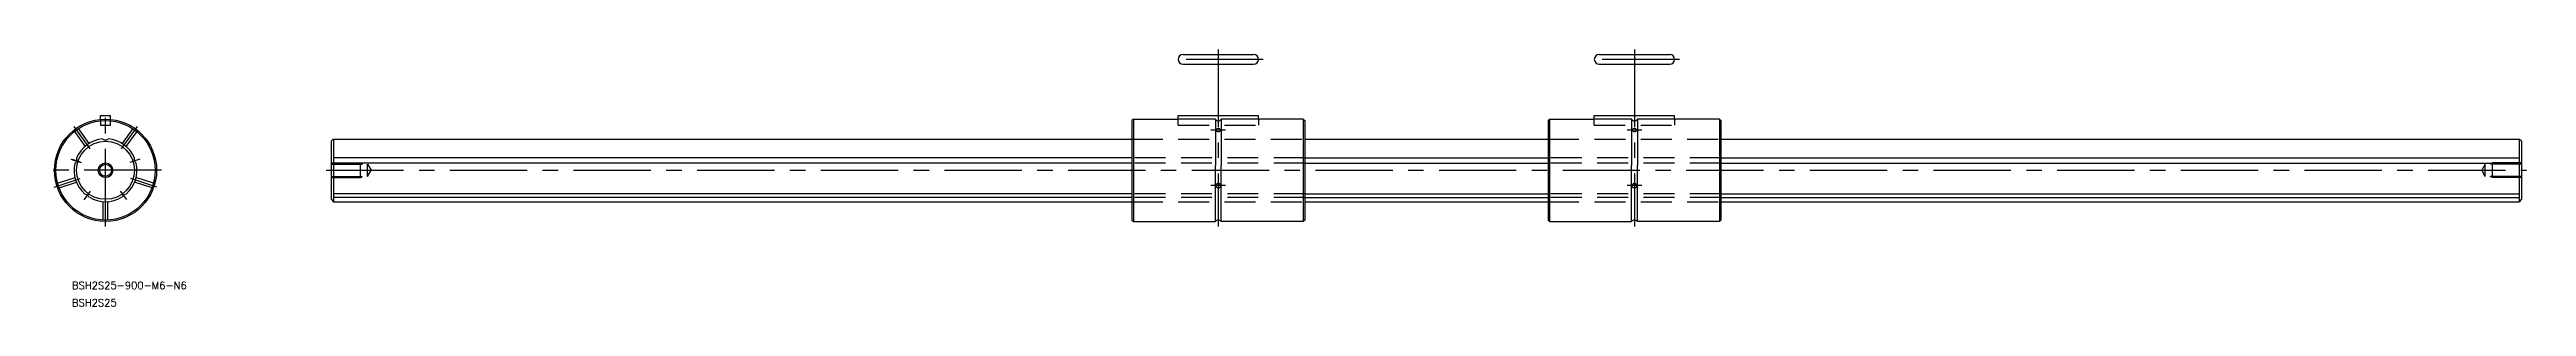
# Model space of a CAD drawing. Extents: x -23 to 995, y -56 to 49.
import ezdxf

# ---------------------------------------------------------------- set-up
doc = ezdxf.new("R2010")
doc.units = 0
doc.linetypes.add('CENTER', pattern=[50.8, 31.75, -6.35, 6.35, -6.35])
doc.linetypes.add('DASHED', pattern=[19.05, 12.7, -6.35])
doc.layers.get('0').update_dxf_attribs({"linetype": 'CONTINUOUS'})
doc.layers.add('CENTER', color=1, linetype='CENTER')
doc.styles.get("Standard").update_dxf_attribs({"font": 'txt.shx', "height": 3, "bigfont": 'bigfont.shx'})

# ---------------------------------------------------------------- blocks, each defined once
blk = doc.blocks.new('*U6')
at = {"color": 7, "linetype": 'CONTINUOUS'}
blk.add_text('BSH2S25-900-M6-N6', height=3, dxfattribs=at).set_placement((-13.8, -48.7))
blk = doc.blocks.new('*U7')
at = {"color": 7, "linetype": 'CONTINUOUS'}
blk.add_text('BSH2S25', height=3, dxfattribs=at).set_placement((-13.8, -55.8))

msp = doc.modelspace()

# ---------------------------------------------------------------- linework, layer by layer
at = {"color": 7, "linetype": 'CONTINUOUS'}
for p, q in [((442.7, 47.5), (471.7, 47.5)), ((442.7, 43.5), (471.7, 43.5)), ((613.7, 47.5), (642.7, 47.5)), ((613.7, 43.5), (642.7, 43.5)), ((-2, 20.9), (-2, 22.5)), ((-2, 22.5), (2, 22.5)), ((2, 20.9), (2, 22.5)), ((422.3, 21), (421.7, 20.4)), ((421.7, 20.4), (421.7, -20.4)), ((422.3, 21), (422.3, -21)), ((422.3, 21), (440.7, 21)), ((440.7, 22.5), (473.7, 22.5)), ((440.7, 20.9), (440.7, 22.5)), ((456, 20.9), (440.7, 20.9)), ((456, 20.9), (456, 2)), ((458.4, 20.9), (458.4, 2)), ((473.7, 20.9), (458.4, 20.9)), ((473.7, 20.9), (473.7, 22.5)), ((492.1, 21), (473.7, 21)), ((492.1, 21), (492.1, -21)), ((492.1, 21), (492.7, 20.4)), ((492.7, 20.4), (492.7, -20.4)), ((593.3, 21), (592.7, 20.4)), ((592.7, 20.4), (592.7, -20.4)), ((593.3, 21), (593.3, -21)), ((593.3, 21), (611.7, 21)), ((611.7, 22.5), (644.7, 22.5)), ((611.7, 20.9), (611.7, 22.5)), ((627, 20.9), (611.7, 20.9)), ((627, 20.9), (627, 2)), ((629.4, 20.9), (629.4, 2)), ((644.7, 20.9), (629.4, 20.9)), ((644.7, 20.9), (644.7, 22.5)), ((663.1, 21), (644.7, 21)), ((663.1, 21), (663.1, -21)), ((663.1, 21), (663.7, 20.4)), ((663.7, 20.4), (663.7, -20.4)), ((92.7, 11.9), (93.6, 12.8)), ((92.7, 11.9), (92.7, -11.9)), ((93.6, 12.8), (421.7, 12.8)), ((93.7, 12.8), (93.7, -12.9)), ((492.7, 12.8), (592.7, 12.8)), ((663.7, 12.8), (991.7, 12.8)), ((992.7, 11.9), (991.7, 12.8)), ((991.7, 12.8), (991.7, -12.9)), ((992.7, 11.9), (992.7, -11.9)), ((421.7, 5.1), (93.7, 5.1)), ((421.7, 2.9), (93.7, 2.9)), ((456, -21), (456, 2)), ((458.4, -21), (458.4, 2)), ((492.7, 5.1), (592.7, 5.1)), ((492.7, 2.9), (592.7, 2.9)), ((627, -21), (627, 2)), ((629.4, -21), (629.4, 2)), ((663.7, 5.1), (991.7, 5.1)), ((663.7, 2.9), (991.7, 2.9)), ((421.7, -9.7), (93.7, -9.7)), ((492.7, -9.7), (592.7, -9.7)), ((663.7, -9.7), (991.7, -9.7)), ((92.7, -11.9), (93.7, -12.9)), ((421.7, -11.1), (93.7, -11.1)), ((93.7, -12.9), (421.7, -12.9)), ((492.7, -11.1), (592.7, -11.1)), ((492.7, -12.9), (592.7, -12.9)), ((663.7, -11.1), (991.7, -11.1)), ((663.7, -12.9), (991.7, -12.9)), ((992.7, -11.9), (991.7, -12.9)), ((421.7, -20.4), (422.3, -21)), ((422.3, -21), (456, -21)), ((492.1, -21), (458.4, -21)), ((492.7, -20.4), (492.1, -21)), ((592.7, -20.4), (593.3, -21)), ((593.3, -21), (627, -21)), ((663.1, -21), (629.4, -21)), ((663.7, -20.4), (663.1, -21))]:
    msp.add_line(p, q, dxfattribs=at)
at = {"color": 3, "linetype": 'DASHED'}
for p, q in [((-2, 20.9), (-2, 18.5)), ((2, 18.5), (2, 20.9)), ((440.7, 18.5), (440.7, 20.9)), ((473.7, 20.9), (473.7, 18.5)), ((611.7, 18.5), (611.7, 20.9)), ((644.7, 20.9), (644.7, 18.5)), ((-12.8, 15.9), (-8.4, 9.8)), ((-11.2, 17.1), (-6.8, 11)), ((-2, 18.5), (2, 18.5)), ((11.2, 17.1), (6.8, 11)), ((12.8, 15.9), (8.4, 9.8)), ((421.7, 12.8), (492.7, 12.8)), ((440.7, 18.5), (473.7, 18.5)), ((592.7, 12.8), (663.7, 12.8)), ((611.7, 18.5), (644.7, 18.5)), ((92.7, 3), (104.7, 3)), ((92.7, 2.5), (107.7, 2.5)), ((104.7, -3), (104.7, 3)), ((104.7, 3), (105.6, 2.5)), ((107.7, -2.5), (107.7, 2.5)), ((107.7, 2.5), (109.1, 0)), ((492.7, 5.1), (421.7, 5.1)), ((492.7, 2.9), (421.7, 2.9)), ((663.7, 5.1), (592.7, 5.1)), ((663.7, 2.9), (592.7, 2.9)), ((977.7, 2.5), (976.3, 0)), ((992.7, 2.5), (977.7, 2.5)), ((977.7, -2.5), (977.7, 2.5)), ((980.7, 3), (979.7, 2.5)), ((992.7, 3), (980.7, 3)), ((980.7, -3), (980.7, 3)), ((-19.7, -5.3), (-12.5, -3)), ((-19.1, -7.2), (-11.9, -4.9)), ((19.1, -7.2), (11.9, -4.9)), ((19.7, -5.3), (12.5, -3)), ((92.7, -2.5), (107.7, -2.5)), ((92.7, -3), (104.7, -3)), ((104.7, -3), (105.6, -2.5)), ((107.7, -2.5), (109.1, 0)), ((492.7, -9.7), (421.7, -9.7)), ((663.7, -9.7), (592.7, -9.7)), ((977.7, -2.5), (976.3, 0)), ((992.7, -2.5), (977.7, -2.5)), ((980.7, -3), (979.7, -2.5)), ((992.7, -3), (980.7, -3)), ((-1, -20.4), (-1, -12.9)), ((1, -20.4), (1, -12.9)), ((492.7, -11.1), (421.7, -11.1)), ((421.7, -12.9), (492.7, -12.9)), ((663.7, -11.1), (592.7, -11.1)), ((592.7, -12.9), (663.7, -12.9))]:
    msp.add_line(p, q, dxfattribs=at)
at = {"color": 7, "linetype": 'CONTINUOUS'}
for radius in [21, 20.4, 11.9, 2.46]:
    msp.add_circle((0, 0), radius, dxfattribs=at)
at = {"color": 3, "linetype": 'CONTINUOUS'}
msp.add_circle((0, 0), 3, dxfattribs=at)
at = {"color": 7, "linetype": 'CONTINUOUS'}
for centre, radius, start, end in [((442.7, 45.5), 2, 90, 270), ((471.7, 45.5), 2, 270, 90), ((613.7, 45.5), 2, 90, 270), ((642.7, 45.5), 2, 270, 90), ((457.2, 21.8), 1.5, 216.6546, 323.3454), ((628.2, 21.8), 1.5, 216.6546, 323.3454), ((0, 0), 12.9, 95.086, 156.914), ((0, 14.5), 2.05, 236.0387, 303.9613), ((0, 14.5), 2.05, 236.0387, 303.9613), ((0, 0), 12.9, 23.086, 84.914), ((456.7, 16.4), 0.539, 105.1922, 172.9787), ((456.7, 16.5), 0.552, 183.5636, 243.1479), ((457.2, 17.6), 1.71, 245.8953, 294.1047), ((457.2, 15.4), 1.67, 68.7197, 111.2803), ((457.6, 16.4), 0.539, 7.0213, 74.8078), ((457.6, 16.5), 0.552, 296.8521, 356.4364), ((627.7, 16.4), 0.539, 105.1922, 172.9787), ((627.7, 16.5), 0.552, 183.5636, 243.1479), ((628.2, 17.6), 1.71, 245.8953, 294.1047), ((628.2, 15.4), 1.67, 68.7197, 111.2803), ((628.6, 16.4), 0.539, 7.0213, 74.8078), ((628.6, 16.5), 0.552, 296.8521, 356.4364), ((0, 0), 12.9, 167.086, 228.914), ((-13.8, 4.5), 2.05, 308.0387, 15.9613), ((0, 0), 12.9, 311.086, 12.914), ((13.8, 4.5), 2.05, 164.0387, 231.9613), ((-8.6, -11.8), 2.05, 20.0387, 87.9613), ((8.6, -11.8), 2.05, 92.0387, 159.9613), ((457.2, -6.4), 1.01, 126.4611, 175.9771), ((457.1, -6.3), 0.921, 182.5563, 238.6561), ((457.2, -6.3), 0.915, 49.5753, 130.4247), ((457.2, -6.4), 0.888, 230.9432, 309.0568), ((457.3, -6.3), 0.921, 301.3439, 357.4437), ((457.2, -6.4), 1.01, 4.0229, 53.5389), ((628.2, -6.4), 1.01, 126.4611, 175.9771), ((628.1, -6.3), 0.921, 182.5563, 238.6561), ((628.2, -6.3), 0.915, 49.5753, 130.4247), ((628.2, -6.4), 0.888, 230.9432, 309.0568), ((628.3, -6.3), 0.921, 301.3439, 357.4437), ((628.2, -6.4), 1.01, 4.0229, 53.5389), ((0, 0), 12.9, 239.086, 300.914), ((457.2, -21.9), 1.5, 36.8699, 143.1301), ((628.2, -21.9), 1.5, 36.8699, 143.1301)]:
    msp.add_arc(centre, radius, start, end, dxfattribs=at)
at = {"layer": 'CENTER', "color": 1, "linetype": 'CENTER'}
for p, q in [((475.7, 45.5), (438.7, 45.5)), ((457.2, 49.5), (457.2, -23)), ((646.7, 45.5), (609.7, 45.5)), ((628.2, 49.5), (628.2, -23)), ((0, -23), (0, 24.5)), ((-13, 18), (-6.4, 8.8)), ((13, 18), (6.4, 8.8)), ((460.2, 16.5), (454.2, 16.5)), ((631.2, 16.5), (625.2, 16.5)), ((23, 0), (-23, 0)), ((-14.2, 4.6), (-10, 3.2)), ((-13.7, 4.5), (-10.4, 3.4)), ((14.1, 4.6), (10, 3.2)), ((90.7, 0), (994.7, 0)), ((-21.1, -6.9), (-10.4, -3.4)), ((-8.8, -12.1), (-6.2, -8.5)), ((8.7, -12), (6.2, -8.5)), ((21.1, -6.9), (10.4, -3.4)), ((460.2, -6.3), (454.2, -6.3)), ((631.2, -6.3), (625.2, -6.3))]:
    msp.add_line(p, q, dxfattribs=at)

# ---------------------------------------------------------------- block references
at = {"color": 7, "linetype": 'CONTINUOUS'}
for name in ['*U6', '*U7']:
    msp.add_blockref(name, (0, 0), dxfattribs=at)

doc.saveas('drawing.dxf')
